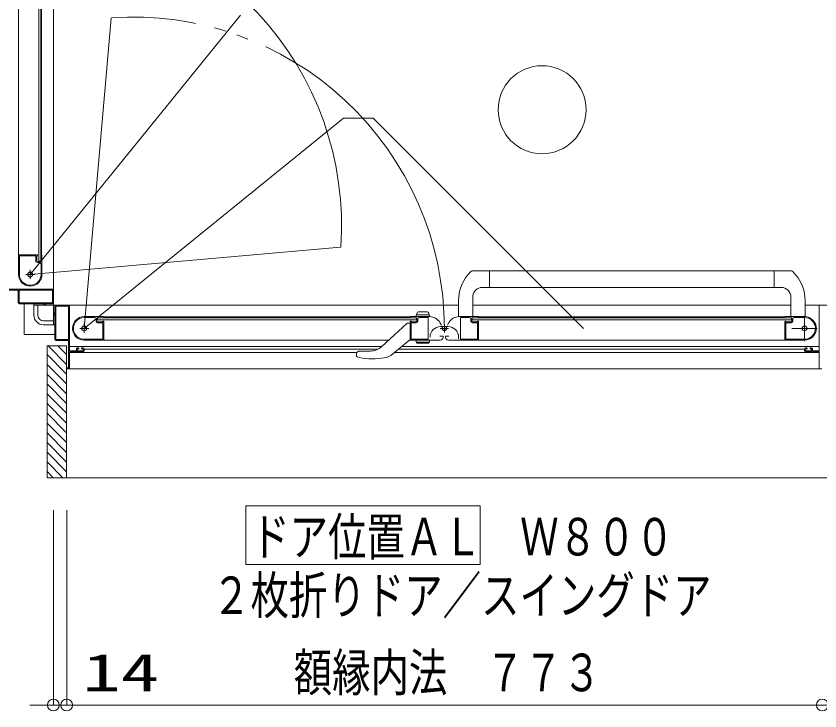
# Model space of a CAD drawing. Units: millimetres on the paper. Extents: x -305 to 305, y -152 to 152.
# Drawn here: x -144.34 to -103.22, y -10.68 to 24.86 of the extents above; entities that cross this region are included whole.
import ezdxf
from ezdxf.enums import TextEntityAlignment as Align

# ---------------------------------------------------------------- set-up
doc = ezdxf.new("R2010")
doc.units = ezdxf.units.MM
doc.linetypes.add('LONG_CHAIN', pattern=[21, 18, -1, 1, -1])
doc.linetypes.add('LONG_DOUBLE_CHAIN', pattern=[21.8, 18, -1, 0.6, -0.6, 0.6, -1])
doc.layers.add('0-0_0', color=7, linetype='Continuous', lineweight=9)
doc.layers.add('0-1_VIEW0001', color=7, linetype='Continuous', lineweight=9)
doc.styles.add('ＭＳ ゴシック', font='')
doc.styles.get('ＭＳ ゴシック').set_extended_font_data('MS Gothic')

# ---------------------------------------------------------------- blocks, each defined once
blk = doc.blocks.new('_ORIGIN')
at = {"layer": '0-0_0'}
blk.add_line((0, 0), (-1, 0), dxfattribs=at)
blk.add_circle((0, 0), 0.5, dxfattribs=at)

msp = doc.modelspace()

# ---------------------------------------------------------------- linework, layer by layer
at = {"layer": '0-0_0'}
for p, q in [((-142.434, -0.416), (-142.434, -10.375)), ((-141.754, -0.416), (-141.754, -10.375)), ((-141.754, -0.416), (-141.754, -10.375)), ((-143.034, -10.375), (-143.634, -10.375)), ((-141.754, -10.375), (-142.434, -10.375)), ((-141.754, -10.375), (-136.506, -10.375)), ((-141.154, -10.375), (-140.554, -10.375)), ((-103.704, -10.375), (-141.154, -10.375))]:
    msp.add_line(p, q, dxfattribs=at)
at = {"layer": '0-1_VIEW0001'}
for p, q in [((-142.434, 30.798), (-142.434, 10.198)), ((-143.184, 28.648), (-143.184, 12.323)), ((-143.084, 28.648), (-143.084, 12.323)), ((-143.034, 28.323), (-143.034, 12.648)), ((-144.219, 11.648), (-144.219, 27.236)), ((-144.209, 12.648), (-143.268, 12.648)), ((-144.169, 11.574), (-144.169, 12.588)), ((-144.159, 12.598), (-143.339, 12.598)), ((-143.329, 12.588), (-143.329, 12.328)), ((-143.284, 12.573), (-143.284, 12.348)), ((-143.255, 12.641), (-143.246, 12.627)), ((-143.244, 12.619), (-143.244, 12.613)), ((-143.082, 12.627), (-143.073, 12.641)), ((-143.061, 12.648), (-143.034, 12.648)), ((-143.019, 12.633), (-143.019, 11.648)), ((-143.254, 12.253), (-143.139, 12.253)), ((-143.234, 12.298), (-143.109, 12.298)), ((-143.184, 12.323), (-143.084, 12.323)), ((-143.064, 12.178), (-143.064, 11.648)), ((-121.246, 11.613), (-121.063, 11.811)), ((-105.56, 11.838), (-120.995, 11.838)), ((-120.133, 10.983), (-120.133, 11.838)), ((-105.56, 10.983), (-105.56, 11.838)), ((-105.56, 11.838), (-104.699, 11.838)), ((-104.446, 11.612), (-104.63, 11.811)), ((-144.249, 10.848), (-145.619, 10.848)), ((-144.754, 10.898), (-142.459, 10.898)), ((-144.234, 10.198), (-144.234, 10.833)), ((-144.189, 10.208), (-144.189, 10.833)), ((-144.174, 10.848), (-142.494, 10.848)), ((-142.479, 10.833), (-142.479, 10.208)), ((-120.133, 10.983), (-120.488, 10.983)), ((-105.56, 10.988), (-120.133, 10.988)), ((-105.56, 10.983), (-105.205, 10.983)), ((-121.709, 10.316), (-121.712, 9.498)), ((-120.984, 10.552), (-120.983, 9.498)), ((-104.705, 10.483), (-104.705, 9.488)), ((-103.984, 10.316), (-103.981, 9.498)), ((-142.889, 10.148), (-144.184, 10.148)), ((-142.494, 10.193), (-144.174, 10.193)), ((-143.434, 10.073), (-143.434, 10.148)), ((-143.434, 10.073), (-121.71, 10.073)), ((-143.434, 10.073), (-143.034, 10.073)), ((-143.434, 10.073), (-143.434, 9.573)), ((-143.234, 10.073), (-143.234, 9.573)), ((-142.934, 10.073), (-142.934, 10.148)), ((-142.874, 10.083), (-142.874, 10.133)), ((-142.844, 10.073), (-142.864, 10.073)), ((-142.834, 10.133), (-142.834, 10.083)), ((-142.484, 10.148), (-142.819, 10.148)), ((-142.434, 9.073), (-142.434, 10.197)), ((-142.359, 10.023), (-142.359, 9.688)), ((-142.314, 10.013), (-142.314, 8.333)), ((-121.71, 10.073), (-142.309, 10.073)), ((-141.674, 10.028), (-142.299, 10.028)), ((-141.659, 8.333), (-141.659, 10.013)), ((-141.609, 7.753), (-141.609, 10.048)), ((-104.709, 10.073), (-120.984, 10.073)), ((-102.557, 10.073), (-103.983, 10.073)), ((-103.259, 7.753), (-103.259, 10.048)), ((-142.434, 9.663), (-142.434, 9.643)), ((-142.434, 9.573), (-142.359, 9.573)), ((-142.374, 9.673), (-142.424, 9.673)), ((-142.424, 9.633), (-142.374, 9.633)), ((-142.359, 9.618), (-142.359, 8.323)), ((-139.874, 9.488), (-140.859, 9.488)), ((-124.184, 9.473), (-139.859, 9.473)), ((-139.859, 9.447), (-139.859, 9.473)), ((-124.184, 9.473), (-124.184, 9.447)), ((-124.169, 9.488), (-123.183, 9.488)), ((-123.885, 9.488), (-123.833, 9.683)), ((-123.858, 9.588), (-123.211, 9.588)), ((-123.309, 9.738), (-123.76, 9.738)), ((-123.185, 9.488), (-123.237, 9.683)), ((-120.699, 9.488), (-121.685, 9.488)), ((-120.684, 9.473), (-105.009, 9.473)), ((-120.684, 9.473), (-120.684, 9.447)), ((-105.009, 9.447), (-105.009, 9.473)), ((-104.994, 9.488), (-104.009, 9.488)), ((-142.934, 9.273), (-142.434, 9.273)), ((-142.934, 9.073), (-142.434, 9.073)), ((-142.434, 9.073), (-142.359, 9.073)), ((-142.434, 9.073), (-142.359, 9.073)), ((-140.329, 9.443), (-140.859, 9.443)), ((-140.254, 9.253), (-140.254, 9.368)), ((-140.209, 9.273), (-140.209, 9.398)), ((-123.859, 9.423), (-140.184, 9.423)), ((-140.184, 9.323), (-140.184, 9.423)), ((-123.859, 9.323), (-140.184, 9.323)), ((-139.919, 9.178), (-140.179, 9.178)), ((-139.934, 9.223), (-140.159, 9.223)), ((-139.909, 8.348), (-139.909, 9.168)), ((-139.888, 9.263), (-139.894, 9.263)), ((-139.881, 9.425), (-139.866, 9.434)), ((-139.866, 9.252), (-139.881, 9.261)), ((-139.859, 8.298), (-139.859, 9.24)), ((-124.346, 9.134), (-125.634, 7.956)), ((-124.184, 9.163), (-124.275, 9.163)), ((-124.184, 9.24), (-124.184, 8.298)), ((-124.177, 9.434), (-124.163, 9.425)), ((-124.163, 9.261), (-124.177, 9.252)), ((-124.149, 9.263), (-124.155, 9.263)), ((-124.134, 9.163), (-124.134, 8.348)), ((-123.869, 9.178), (-124.119, 9.178)), ((-123.884, 9.223), (-124.109, 9.223)), ((-123.859, 9.423), (-123.859, 9.323)), ((-123.834, 9.398), (-123.834, 9.273)), ((-123.794, 9.368), (-123.794, 9.253)), ((-123.269, 9.443), (-123.719, 9.443)), ((-123.254, 8.348), (-123.254, 9.428)), ((-122.588, 9.058), (-122.663, 9.188)), ((-122.28, 9.058), (-122.205, 9.188)), ((-121.614, 8.348), (-121.614, 9.428)), ((-121.599, 9.443), (-121.149, 9.443)), ((-121.074, 9.368), (-121.074, 9.253)), ((-121.034, 9.398), (-121.034, 9.273)), ((-121.009, 9.423), (-121.009, 9.323)), ((-121.009, 9.423), (-104.684, 9.423)), ((-121.009, 9.323), (-104.684, 9.323)), ((-120.999, 9.178), (-120.749, 9.178)), ((-120.984, 9.223), (-120.759, 9.223)), ((-120.734, 9.163), (-120.734, 8.348)), ((-120.719, 9.263), (-120.713, 9.263)), ((-120.691, 9.434), (-120.706, 9.425)), ((-120.706, 9.261), (-120.691, 9.252)), ((-120.684, 8.288), (-120.684, 9.24)), ((-105.009, 8.298), (-105.009, 9.24)), ((-104.988, 9.425), (-105.002, 9.434)), ((-105.002, 9.252), (-104.988, 9.261)), ((-104.98, 9.263), (-104.974, 9.263)), ((-104.959, 8.348), (-104.959, 9.168)), ((-104.949, 9.178), (-104.689, 9.178)), ((-104.934, 9.223), (-104.709, 9.223)), ((-104.684, 9.323), (-104.684, 9.423)), ((-104.659, 9.273), (-104.659, 9.398)), ((-104.614, 9.253), (-104.614, 9.368)), ((-104.539, 9.443), (-104.009, 9.443)), ((-122.244, 8.982), (-122.624, 8.982)), ((-142.309, 8.273), (-141.674, 8.273)), ((-142.299, 8.318), (-141.674, 8.318)), ((-141.659, 8.258), (-141.659, 6.888)), ((-140.933, 8.338), (-139.919, 8.338)), ((-140.859, 8.288), (-125.271, 8.288)), ((-125.08, 7.575), (-124.184, 8.313)), ((-124.214, 8.288), (-122.644, 8.288)), ((-124.124, 8.338), (-123.264, 8.338)), ((-123.885, 8.288), (-123.851, 8.164)), ((-122.519, 8.493), (-122.669, 8.493)), ((-122.494, 8.438), (-122.494, 8.468)), ((-122.374, 8.438), (-122.374, 8.468)), ((-122.349, 8.493), (-122.199, 8.493)), ((-120.653, 8.288), (-122.224, 8.288)), ((-121.704, 8.362), (-121.704, 8.442)), ((-120.744, 8.338), (-121.604, 8.338)), ((-104.009, 8.288), (-120.684, 8.288)), ((-103.935, 8.338), (-104.949, 8.338)), ((-141.759, 7.048), (-142.709, 7.998)), ((-141.759, 7.548), (-142.209, 7.998)), ((-141.759, 1.248), (-141.759, 7.998)), ((-141.609, 7.967), (-125.622, 7.967)), ((-141.259, 7.838), (-141.259, 7.753)), ((-141.214, 7.753), (-141.214, 7.823)), ((-141.154, 7.888), (-141.209, 7.888)), ((-141.199, 7.838), (-141.154, 7.838)), ((-141.139, 7.853), (-141.139, 7.873)), ((-140.989, 7.873), (-140.989, 7.853)), ((-140.909, 7.888), (-140.974, 7.888)), ((-140.974, 7.838), (-140.929, 7.838)), ((-140.914, 7.823), (-140.914, 7.753)), ((-140.859, 7.738), (-140.859, 7.838)), ((-140.859, 7.827), (-125.819, 7.827)), ((-124.774, 7.827), (-104.009, 7.827)), ((-124.604, 7.967), (-103.259, 7.967)), ((-123.858, 8.188), (-123.211, 8.188)), ((-123.252, 8.138), (-123.818, 8.138)), ((-104.009, 7.738), (-104.009, 7.838)), ((-103.959, 7.888), (-103.894, 7.888)), ((-103.954, 7.823), (-103.954, 7.753)), ((-103.894, 7.838), (-103.939, 7.838)), ((-103.879, 7.873), (-103.879, 7.853)), ((-103.729, 7.853), (-103.729, 7.873)), ((-103.714, 7.888), (-103.659, 7.888)), ((-103.669, 7.838), (-103.714, 7.838)), ((-103.654, 7.753), (-103.654, 7.823)), ((-103.609, 7.838), (-103.609, 7.753)), ((-141.759, 6.548), (-142.759, 7.548)), ((-141.609, 6.838), (-141.609, 7.673)), ((-141.609, 7.65), (-126.934, 7.65)), ((-141.274, 7.738), (-141.594, 7.738)), ((-141.594, 7.688), (-140.909, 7.688)), ((-140.929, 7.738), (-141.199, 7.738)), ((-126.934, 7.591), (-126.934, 7.509)), ((-126.921, 7.467), (-126.921, 7.467)), ((-126.921, 7.467), (-126.886, 7.439)), ((-126.899, 7.668), (-126.901, 7.666)), ((-126.771, 7.395), (-126.886, 7.439)), ((-126.218, 7.729), (-126.737, 7.729)), ((-124.989, 7.65), (-103.259, 7.65)), ((-103.274, 7.688), (-103.959, 7.688)), ((-103.939, 7.738), (-103.669, 7.738)), ((-103.594, 7.738), (-103.274, 7.738)), ((-103.259, 6.838), (-103.259, 7.673)), ((-141.759, 6.048), (-142.759, 7.048)), ((-141.674, 6.873), (-141.744, 6.873)), ((-141.744, 6.823), (-141.624, 6.823)), ((-141.609, 6.823), (-103.259, 6.823)), ((-103.124, 6.823), (-103.244, 6.823)), ((-141.759, 5.548), (-142.759, 6.548)), ((-141.759, 5.048), (-142.759, 6.048)), ((-141.759, 4.548), (-142.759, 5.548)), ((-141.759, 4.048), (-142.759, 5.048)), ((-141.759, 3.548), (-142.759, 4.548)), ((-141.759, 3.048), (-142.759, 4.048)), ((-141.759, 2.548), (-142.759, 3.548)), ((-141.759, 2.053), (-142.759, 3.053)), ((-141.759, 1.558), (-142.759, 2.558)), ((-141.944, 1.248), (-142.759, 2.063)), ((-142.439, 1.248), (-142.759, 1.568)), ((-102.16, 1.248), (-142.759, 1.248)), ((-132.598, -3.182), (-132.598, -0.182)), ((-132.598, -0.182), (-120.598, -0.182)), ((-120.598, -3.182), (-120.598, -0.182)), ((-132.598, -3.182), (-120.598, -3.182))]:
    msp.add_line(p, q, dxfattribs=at)
at = {"layer": '0-1_VIEW0001', "linetype": 'LONG_DOUBLE_CHAIN'}
for p, q in [((-143.619, 11.648), (-132.859, 24.908)), ((-139.471, 24.752), (-140.859, 8.888)), ((-140.859, 8.888), (-127.599, 19.648)), ((-126.073, 19.648), (-127.599, 19.648)), ((-115.312, 8.888), (-126.073, 19.648)), ((-127.755, 13.036), (-143.619, 11.648)), ((-143.934, 10.148), (-143.934, 8.573)), ((-142.359, 8.573), (-143.934, 8.573))]:
    msp.add_line(p, q, dxfattribs=at)
at = {"layer": '0-1_VIEW0001', "linetype": 'LONG_CHAIN'}
for p, q in [((-143.849, 11.648), (-143.389, 11.648)), ((-143.619, 11.418), (-143.619, 11.878)), ((-104.009, 9.538), (-104.009, 8.238)), ((-140.859, 8.658), (-140.859, 9.118)), ((-122.434, 8.676), (-122.434, 9.067)), ((-141.089, 8.888), (-140.629, 8.888)), ((-122.221, 8.888), (-122.646, 8.888)), ((-104.659, 8.888), (-103.359, 8.888))]:
    msp.add_line(p, q, dxfattribs=at)
at = {"layer": '0-1_VIEW0001', "color": 5}
msp.add_line((-141.759, 7.998), (-141.759, 1.248), dxfattribs=at)
at = {"layer": '0-1_VIEW0001'}
for points in [[(-123.885, 8.288), (-123.185, 8.288), (-123.218, 8.164)], [(-142.759, 1.248), (-142.759, 7.998), (-141.759, 7.998)], [(-126.934, 7.509), (-126.934, 7.507), (-126.934, 7.505), (-126.933, 7.503), (-126.933, 7.5), (-126.933, 7.498), (-126.932, 7.496), (-126.932, 7.494), (-126.932, 7.491), (-126.931, 7.489), (-126.931, 7.487), (-126.93, 7.485), (-126.929, 7.483), (-126.929, 7.48), (-126.928, 7.478), (-126.927, 7.476), (-126.926, 7.474), (-126.925, 7.472), (-126.924, 7.47), (-126.922, 7.468), (-126.921, 7.467)], [(-126.898, 7.668), (-126.897, 7.669), (-126.896, 7.67), (-126.895, 7.67), (-126.894, 7.671), (-126.893, 7.672), (-126.892, 7.673), (-126.89, 7.675), (-126.889, 7.676), (-126.887, 7.677), (-126.886, 7.678), (-126.885, 7.679), (-126.883, 7.68), (-126.882, 7.681), (-126.88, 7.682), (-126.879, 7.683), (-126.877, 7.684), (-126.876, 7.685), (-126.874, 7.686), (-126.873, 7.687), (-126.87, 7.689), (-126.866, 7.691), (-126.863, 7.693), (-126.86, 7.695), (-126.857, 7.697), (-126.853, 7.699), (-126.849, 7.701), (-126.846, 7.703), (-126.842, 7.705), (-126.838, 7.707), (-126.834, 7.708), (-126.831, 7.71), (-126.827, 7.712), (-126.823, 7.713), (-126.819, 7.714), (-126.815, 7.716), (-126.811, 7.717), (-126.807, 7.719), (-126.803, 7.72), (-126.798, 7.721)], [(-126.798, 7.721), (-126.794, 7.722), (-126.79, 7.723), (-126.786, 7.724), (-126.782, 7.725), (-126.777, 7.726), (-126.773, 7.726), (-126.769, 7.727), (-126.764, 7.727), (-126.76, 7.728), (-126.755, 7.728), (-126.753, 7.729), (-126.751, 7.729), (-126.749, 7.729), (-126.747, 7.729), (-126.745, 7.729), (-126.743, 7.729), (-126.741, 7.729), (-126.738, 7.729), (-126.736, 7.729), (-126.734, 7.729)]]:
    msp.add_lwpolyline(points, dxfattribs=at)
at = {"layer": '0-1_VIEW0001', "linetype": 'LONG_DOUBLE_CHAIN'}
msp.add_circle((-117.434, 20.073), 2.25, dxfattribs=at)
at = {"layer": '0-1_VIEW0001'}
for centre, radius in [((-143.619, 11.648), 0.125), ((-140.859, 8.888), 0.125), ((-122.434, 8.888), 0.113), ((-104.009, 8.888), 0.125)]:
    msp.add_circle(centre, radius, dxfattribs=at)
at = {"layer": '0-1_VIEW0001', "linetype": 'LONG_DOUBLE_CHAIN'}
for centre, start, end in [((-143.619, 14.148), 356.0027, 90), ((-138.359, 8.888), 0, 93.9973)]:
    msp.add_arc(centre, 15.925, start, end, dxfattribs=at)
at = {"layer": '0-1_VIEW0001'}
for centre, radius, start, end in [((-144.209, 12.638), 0.01, 90, 180), ((-144.159, 12.588), 0.01, 90, 180), ((-143.339, 12.588), 0.01, 0, 90), ((-143.259, 12.573), 0.025, 90, 180), ((-143.234, 12.348), 0.05, 180, 270), ((-143.268, 12.633), 0.015, 30.9638, 90), ((-143.259, 12.613), 0.015, 270, 0), ((-143.259, 12.619), 0.015, 0, 30.9638), ((-143.069, 12.619), 0.015, 149.0362, 180), ((-143.061, 12.633), 0.015, 90, 149.0362), ((-143.034, 12.633), 0.015, 0, 90), ((-143.254, 12.328), 0.075, 180, 270), ((-143.139, 12.178), 0.075, 0, 90), ((-143.109, 12.323), 0.025, 270, 0), ((-144.204, 11.748), 0.015, 177.3065, 180), ((-143.619, 11.648), 0.6, 180, 0), ((-143.619, 11.648), 0.555, 187.7671, 0), ((-144.159, 11.574), 0.01, 180, 187.7671), ((-119.639, 10.308), 2.07, 140.9419, 179.8), ((-120.994, 11.738), 0.1, 90, 133.4724), ((-104.699, 11.738), 0.1, 46.5276, 90), ((-106.054, 10.308), 2.07, 0.2, 39.0242), ((-144.249, 10.833), 0.015, 0, 90), ((-144.174, 10.833), 0.015, 90, 180), ((-142.494, 10.833), 0.015, 0, 90), ((-142.459, 10.873), 0.025, 0, 90), ((-120.488, 10.483), 0.5, 90, 172.0444), ((-105.205, 10.483), 0.5, 0, 90), ((-144.184, 10.198), 0.05, 180, 270), ((-144.174, 10.208), 0.015, 180, 270), ((-142.889, 10.133), 0.015, 0, 90), ((-142.864, 10.083), 0.01, 180, 270), ((-142.844, 10.083), 0.01, 270, 0), ((-142.819, 10.133), 0.015, 90, 180), ((-142.494, 10.208), 0.015, 270, 0), ((-142.484, 10.198), 0.05, 270, 0), ((-142.309, 10.023), 0.05, 90, 180), ((-142.299, 10.013), 0.015, 90, 180), ((-141.674, 10.013), 0.015, 0, 90), ((-141.634, 10.048), 0.025, 0, 90), ((-103.234, 10.048), 0.025, 90, 180), ((-142.934, 9.573), 0.5, 180, 270), ((-142.934, 9.573), 0.3, 180, 270), ((-142.424, 9.663), 0.01, 90, 180), ((-142.424, 9.643), 0.01, 180, 270), ((-142.374, 9.688), 0.015, 270, 0), ((-142.374, 9.618), 0.015, 0, 90), ((-140.859, 8.888), 0.6, 90, 270), ((-139.874, 9.473), 0.015, 0, 90), ((-124.169, 9.473), 0.015, 90, 180), ((-123.76, 9.663), 0.075, 90, 165), ((-123.309, 9.663), 0.075, 15, 90), ((-123.183, 8.888), 0.6, 30, 90), ((-121.685, 8.888), 0.6, 90, 150), ((-120.699, 9.473), 0.015, 0, 90), ((-104.994, 9.473), 0.015, 90, 180), ((-104.009, 8.888), 0.6, 270, 90), ((-140.859, 8.888), 0.555, 90, 262.2329), ((-140.329, 9.368), 0.075, 0, 90), ((-140.179, 9.253), 0.075, 180, 270), ((-140.184, 9.398), 0.025, 90, 180), ((-140.159, 9.273), 0.05, 180, 270), ((-139.934, 9.248), 0.025, 270, 0), ((-139.919, 9.168), 0.01, 0, 90), ((-139.894, 9.248), 0.015, 90, 180), ((-139.888, 9.438), 0.015, 270, 300.9638), ((-139.888, 9.248), 0.015, 59.0362, 90), ((-139.874, 9.447), 0.015, 300.9638, 0), ((-139.874, 9.24), 0.015, 0, 59.0362), ((-124.275, 9.063), 0.1, 90, 132.4362), ((-124.169, 9.447), 0.015, 180, 239.0362), ((-124.169, 9.24), 0.015, 120.9638, 180), ((-124.155, 9.438), 0.015, 239.0362, 270), ((-124.155, 9.248), 0.015, 90, 120.9638), ((-124.149, 9.248), 0.015, 0, 90), ((-124.109, 9.248), 0.025, 180, 270), ((-124.119, 9.163), 0.015, 90, 180), ((-123.884, 9.273), 0.05, 270, 0), ((-123.869, 9.253), 0.075, 270, 0), ((-123.859, 9.398), 0.025, 0, 90), ((-123.719, 9.368), 0.075, 90, 180), ((-123.269, 9.428), 0.015, 0, 90), ((-121.599, 9.428), 0.015, 90, 180), ((-121.149, 9.368), 0.075, 0, 90), ((-120.999, 9.253), 0.075, 180, 270), ((-121.009, 9.398), 0.025, 90, 180), ((-120.984, 9.273), 0.05, 180, 270), ((-120.759, 9.248), 0.025, 270, 0), ((-120.749, 9.163), 0.015, 0, 90), ((-120.719, 9.248), 0.015, 90, 180), ((-120.713, 9.438), 0.015, 270, 300.9638), ((-120.713, 9.248), 0.015, 59.0362, 90), ((-120.699, 9.447), 0.015, 300.9638, 0), ((-120.699, 9.24), 0.015, 0, 59.0362), ((-104.994, 9.447), 0.015, 180, 239.0362), ((-104.994, 9.24), 0.015, 120.9638, 180), ((-104.98, 9.438), 0.015, 239.0362, 270), ((-104.98, 9.248), 0.015, 90, 120.9638), ((-104.974, 9.248), 0.015, 0, 90), ((-104.934, 9.248), 0.025, 180, 270), ((-104.949, 9.168), 0.01, 90, 180), ((-104.709, 9.273), 0.05, 270, 0), ((-104.689, 9.253), 0.075, 270, 0), ((-104.684, 9.398), 0.025, 0, 90), ((-104.539, 9.368), 0.075, 90, 180), ((-104.009, 8.888), 0.555, 277.7671, 90), ((-122.624, 8.442), 0.54, 90, 180), ((-122.244, 8.442), 0.54, 0, 90), ((-142.309, 8.323), 0.05, 180, 270), ((-142.299, 8.333), 0.015, 180, 270), ((-141.674, 8.333), 0.015, 270, 0), ((-141.674, 8.258), 0.015, 0, 90), ((-140.933, 8.348), 0.01, 262.2329, 270), ((-140.759, 8.303), 0.015, 270, 272.6935), ((-139.919, 8.348), 0.01, 270, 0), ((-139.869, 8.298), 0.01, 270, 0), ((-124.174, 8.298), 0.01, 180, 270), ((-124.124, 8.348), 0.01, 180, 270), ((-123.264, 8.348), 0.01, 270, 0), ((-122.644, 8.438), 0.15, 270, 0), ((-122.519, 8.468), 0.025, 0, 90), ((-122.349, 8.468), 0.025, 90, 180), ((-122.224, 8.438), 0.15, 180, 270), ((-121.604, 8.348), 0.01, 180, 270), ((-120.744, 8.348), 0.01, 270, 0), ((-120.694, 8.298), 0.01, 270, 0), ((-104.999, 8.298), 0.01, 180, 270), ((-104.949, 8.348), 0.01, 180, 270), ((-103.935, 8.348), 0.01, 270, 277.7671), ((-141.209, 7.838), 0.05, 90, 180), ((-141.199, 7.823), 0.015, 90, 180), ((-141.154, 7.873), 0.015, 0, 90), ((-141.154, 7.853), 0.015, 270, 0), ((-140.974, 7.873), 0.015, 90, 180), ((-140.974, 7.853), 0.015, 180, 270), ((-140.929, 7.823), 0.015, 0, 90), ((-140.909, 7.838), 0.05, 0, 90), ((-126.218, 8.594), 0.865, 270, 312.4362), ((-123.818, 8.173), 0.035, 195, 270), ((-123.252, 8.173), 0.035, 270, 345), ((-103.959, 7.838), 0.05, 90, 180), ((-103.939, 7.823), 0.015, 90, 180), ((-103.894, 7.873), 0.015, 0, 90), ((-103.894, 7.853), 0.015, 270, 0), ((-103.714, 7.873), 0.015, 90, 180), ((-103.714, 7.853), 0.015, 180, 270), ((-103.669, 7.823), 0.015, 0, 90), ((-103.659, 7.838), 0.05, 0, 90), ((-141.594, 7.753), 0.015, 180, 270), ((-141.594, 7.673), 0.015, 90, 180), ((-141.274, 7.753), 0.015, 270, 0), ((-141.199, 7.753), 0.015, 180, 270), ((-140.929, 7.753), 0.015, 270, 0), ((-140.909, 7.738), 0.05, 270, 0), ((-126.834, 7.591), 0.1, 131.8103, 180), ((-125.652, 8.269), 0.9, 279.2884, 309.5), ((-103.959, 7.738), 0.05, 180, 270), ((-103.939, 7.753), 0.015, 180, 270), ((-103.669, 7.753), 0.015, 270, 0), ((-103.594, 7.753), 0.015, 180, 270), ((-103.274, 7.753), 0.015, 270, 0), ((-103.274, 7.673), 0.015, 0, 90), ((-126.099, 11.003), 3.67, 259.4547, 279.2884), ((-141.744, 6.858), 0.015, 90, 180), ((-141.744, 6.838), 0.015, 180, 270), ((-141.674, 6.888), 0.015, 270, 0), ((-141.624, 6.838), 0.015, 270, 0), ((-103.244, 6.838), 0.015, 180, 270)]:
    msp.add_arc(centre, radius, start, end, dxfattribs=at)

# ---------------------------------------------------------------- block references
at = {"layer": '0-0_0', "xscale": 0.6, "yscale": 0.6}
for p in [(-142.434, -10.375), (-103.104, -10.375)]:
    msp.add_blockref('_ORIGIN', p, dxfattribs=at)
at = {"layer": '0-0_0', "xscale": 0.6, "yscale": 0.6, "rotation": 180}
for p in [(-141.754, -10.375), (-141.754, -10.375), (-103.104, -10.375)]:
    msp.add_blockref('_ORIGIN', p, dxfattribs=at)

# ---------------------------------------------------------------- texts
at = {"layer": '0-0_0', "style": 'ＭＳ ゴシック'}
for s, width, p in [('14', 1.5, (-140.945, -10.246)), ('額縁内法\u3000７７３', 0.75, (-130.14, -10.246))]:
    msp.add_text(s, height=1.921, dxfattribs=dict(at, width=width)).set_placement(p, align=Align.BOTTOM_LEFT)
at = {"layer": '0-1_VIEW0001', "style": 'ＭＳ ゴシック', "width": 0.75}
for s, p in [('ドア位置ＡＬ\u3000Ｗ８００', (-132.313, -3.302)), ('２枚折りドア／スイングドア', (-134.313, -6.299))]:
    msp.add_text(s, height=1.921, dxfattribs=at).set_placement(p, align=Align.BOTTOM_LEFT)

doc.saveas('drawing.dxf')
